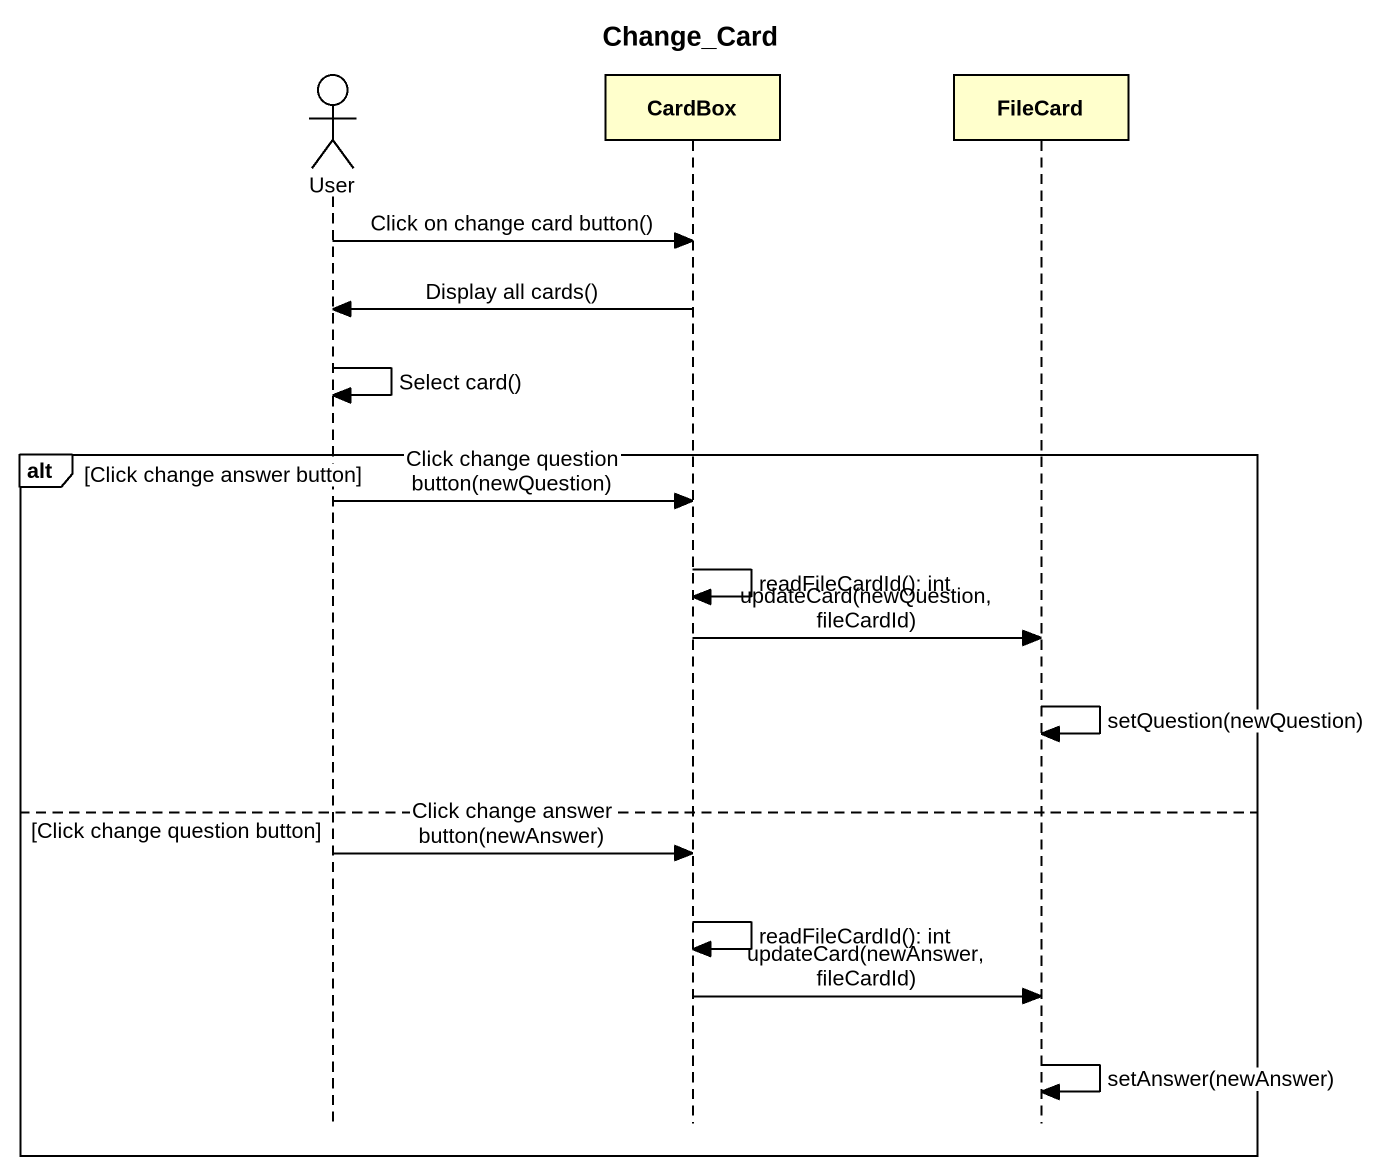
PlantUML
@startuml
title Change_Card
hide footbox
actor User
participant CardBox
participant FileCard

User -> CardBox : Click on change card button()
CardBox -> User : Display all cards()
User -> User : Select card()
alt Click change answer button
  User -> CardBox : Click change question button(newQuestion)
  CardBox -> CardBox : readFileCardId(): int
  CardBox -> FileCard : updateCard(newQuestion, fileCardId)
  FileCard -> FileCard : setQuestion(newQuestion)
else Click change question button
  User -> CardBox : Click change answer button(newAnswer)
  CardBox -> CardBox : readFileCardId(): int
  CardBox -> FileCard : updateCard(newAnswer, fileCardId)
  FileCard -> FileCard : setAnswer(newAnswer)
end
@enduml
